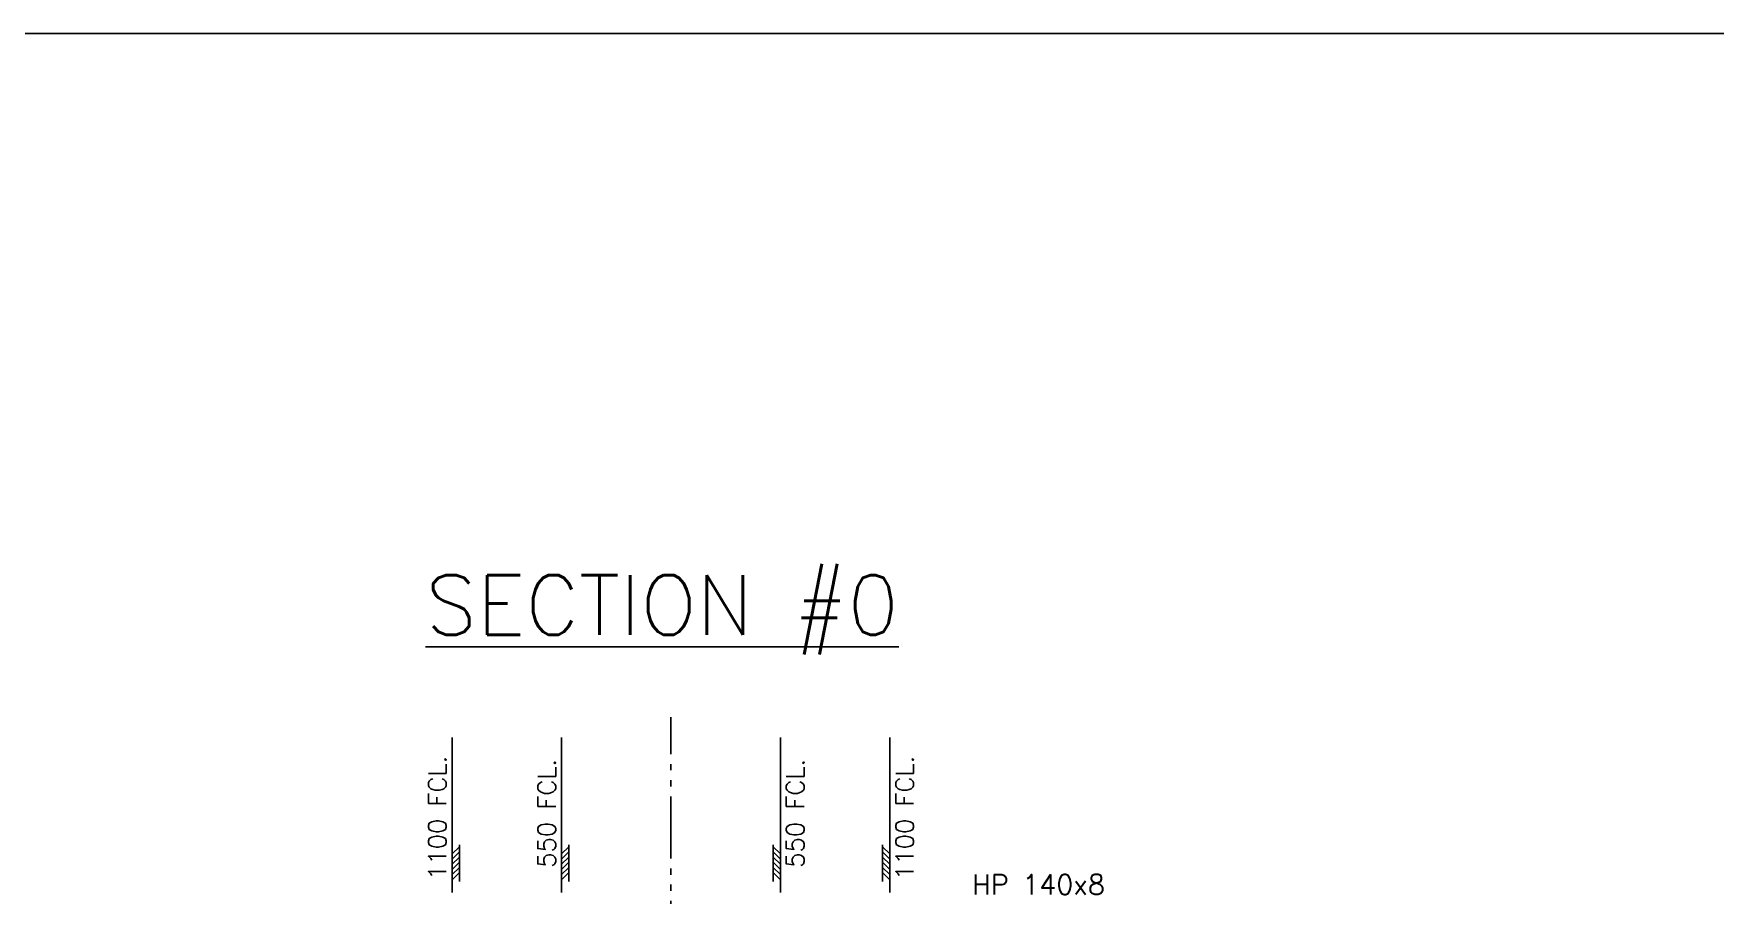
# Model space of a CAD drawing. Extents: x 53504 to 217282, y 25397 to 142583.
# Drawn here: x 168828 to 177285, y 136851 to 141187 of the extents above; entities that cross this region are included whole.
import ezdxf

# ---------------------------------------------------------------- set-up
doc = ezdxf.new("R2010")
doc.units = 0
doc.header["$LTSCALE"] = 250
doc.linetypes.add('PHANTOM', pattern=[2.1, 1.25, -0.2, 0.125, -0.2, 0.125, -0.2])
doc.layers.get('0').update_dxf_attribs({"linetype": 'CONTINUOUS'})
for name, color, linetype in [('_-0', 7, 'CONTINUOUS'), ('S0CO1', 1, 'CONTINUOUS'), ('S0DIM', 2, 'CONTINUOUS'), ('S0PH1', 1, 'PHANTOM'), ('S0TX2', 2, 'CONTINUOUS')]:
    doc.layers.add(name, color=color, linetype=linetype)
doc.styles.add('ROMANS', font='romans', dxfattribs={"height": 100})

# ---------------------------------------------------------------- blocks, each defined once
blk = doc.blocks.new('*X7')
at = {"color": 0}
for p, q in [((13410.3, 17177.2), (13450.3, 17217.2)), ((13438.6, 17177.2), (13478.6, 17217.2)), ((13466.9, 17177.2), (13506.9, 17217.2)), ((13495.2, 17177.2), (13535.2, 17217.2)), ((13523.5, 17177.2), (13563.5, 17217.2)), ((13551.8, 17177.2), (13591.8, 17217.2))]:
    blk.add_line(p, q, dxfattribs=at)
blk = doc.blocks.new('TYKK')
at = {"layer": 'S0CO1'}
for p, q in [((-2.04, 0.82), (2.04, 0.82)), ((-2.04, 0), (2.04, 0))]:
    blk.add_line(p, q, dxfattribs=at)
at = {"layer": 'S0CO1', "xscale": 0.0204, "yscale": 0.0204, "zscale": 0.0204}
blk.add_blockref('*X7', (-275.41, -350.41), dxfattribs=at)

msp = doc.modelspace()

# ---------------------------------------------------------------- linework, layer by layer
at = {"layer": 'S0CO1', "color": 6}
msp.add_line((216034.459, 141186.874), (135791.556, 141186.874), dxfattribs=at)
at = {"layer": 'S0DIM', "color": 0}
for p, q in [((170933.047, 137645.08), (170933.047, 136866.104)), ((171483.047, 137645.08), (171483.047, 136866.104)), ((172583.047, 137645.08), (172583.047, 136866.104)), ((173133.047, 137645.08), (173133.047, 136866.104))]:
    msp.add_line(p, q, dxfattribs=at)
at = {"layer": 'S0PH1', "color": 0}
msp.add_line((172033.047, 135461.639), (172033.047, 137747.816), dxfattribs=at)

# ---------------------------------------------------------------- block references
at = {"layer": 'S0DIM', "color": 0, "extrusion": (0, 0, -1), "yscale": 45, "zscale": -45}
for p, xscale, rotation in [((-170969.767, 137013.352), 45, 270), ((-171519.767, 137013.352), 45, 270), ((-172546.327, 137013.352), -45, 90), ((-173096.327, 137013.352), -45, 90)]:
    msp.add_blockref('TYKK', p, dxfattribs=dict(at, xscale=xscale, rotation=rotation))

# ---------------------------------------------------------------- texts
at = {"layer": '_-0', "linetype": 'ByBlock', "style": 'ROMANS'}
msp.add_text('%%USECTION #0', height=300, dxfattribs=at).set_placement((170799.361, 138162.376))
at = {"layer": 'S0DIM', "color": 0, "style": 'ROMANS', "text_generation_flag": 6}
for s, p in [('1100 FCL.', (170903.296, 136928.596)), (' 550 FCL.', (171453.296, 136928.596)), (' 550 FCL.', (172702.797, 136928.596)), ('1100 FCL.', (173252.797, 136928.596))]:
    msp.add_text(s, height=90, rotation=270, dxfattribs=at).set_placement(p)
at = {"layer": 'S0TX2', "color": 0, "style": 'ROMANS'}
msp.add_text('HP 140x8', height=100, dxfattribs=at).set_placement((173546.513, 136855.956))

doc.saveas('drawing.dxf')
